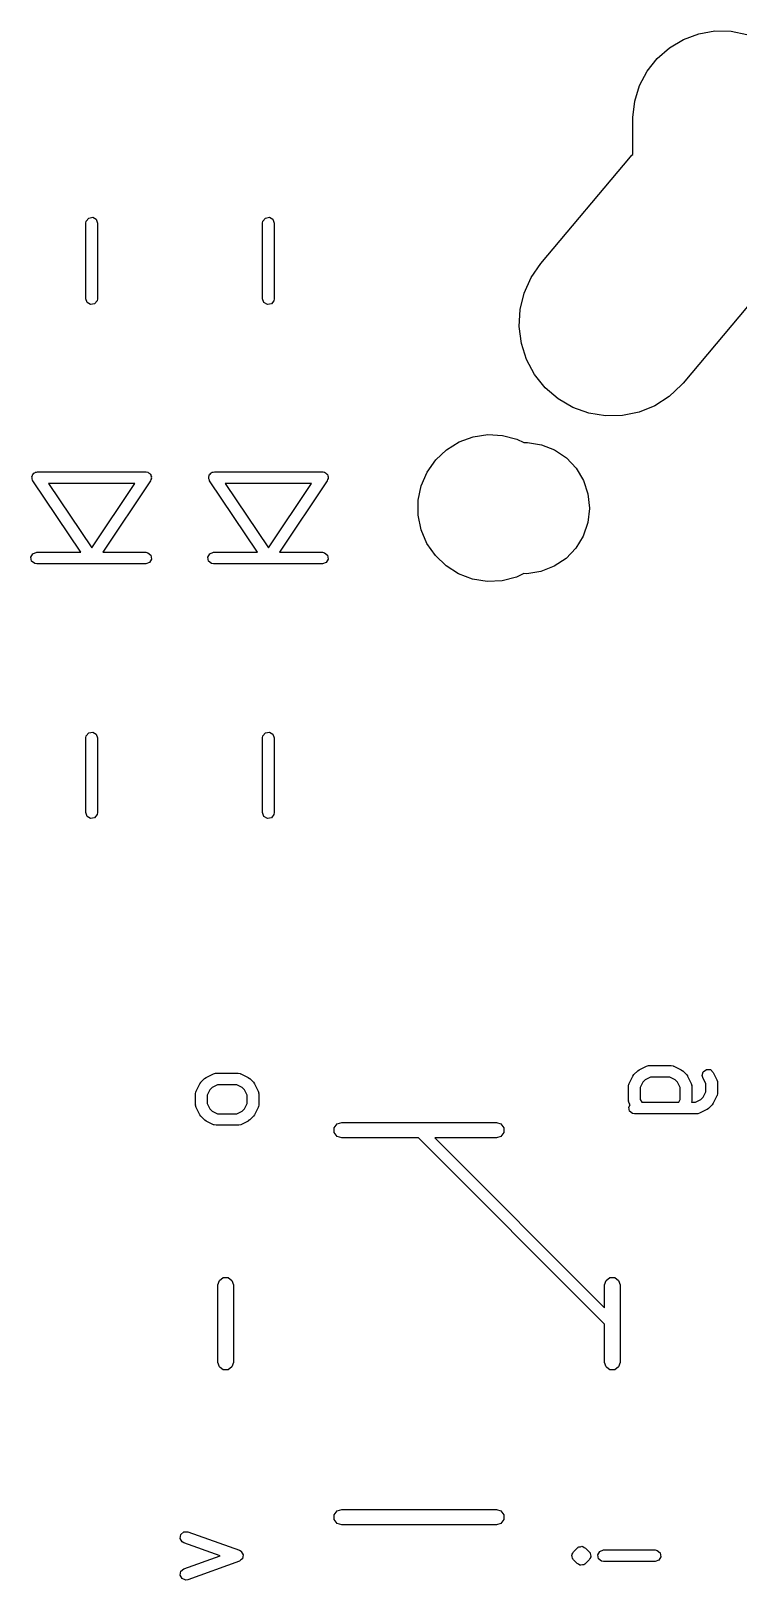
# Model space of a CAD drawing. Extents: x 0 to 132, y -20 to 105.
# Drawn here: x 35.39 to 44.54, y -0.09 to 19.93 of the extents above; entities that cross this region are included whole.
import ezdxf

# ---------------------------------------------------------------- set-up
doc = ezdxf.new("R2010")
doc.units = 0
doc.layers.add('BLACK', color=7, linetype='CONTINUOUS')

msp = doc.modelspace()

# ---------------------------------------------------------------- linework, layer by layer
at = {"layer": 'BLACK', "linetype": 'CONTINUOUS'}
for p, q in [((43.65, 19.7114), (43.8309, 19.819)), ((43.8309, 19.819), (44.0284, 19.8918)), ((44.0284, 19.8918), (44.2358, 19.9275)), ((44.2358, 19.9275), (44.4462, 19.9247)), ((44.4462, 19.9247), (44.6526, 19.8836)), ((43.4918, 19.5726), (43.65, 19.7114)), ((43.3615, 19.4073), (43.4918, 19.5726)), ((43.2011, 19.0201), (43.2635, 19.2211)), ((43.2635, 19.2211), (43.3615, 19.4073)), ((43.1764, 18.8111), (43.2011, 19.0201)), ((43.176, 18.781), (43.1764, 18.8111)), ((43.176, 18.333), (43.176, 18.781)), ((41.9882, 16.9206), (43.1452, 18.2995)), ((43.1452, 18.2995), (43.1657, 18.3233)), ((43.1657, 18.3233), (43.176, 18.333)), ((36.103, 17.4455), (36.1075, 17.4712)), ((36.103, 16.4676), (36.103, 17.4455)), ((36.1075, 17.4712), (36.1405, 17.5105)), ((36.1405, 17.5105), (36.191, 17.5194)), ((36.191, 17.5194), (36.2355, 17.4937)), ((36.2355, 17.4937), (36.253, 17.4455)), ((36.253, 17.4455), (36.253, 16.4676)), ((38.389, 17.4455), (38.3935, 17.4712)), ((38.389, 16.4676), (38.389, 17.4455)), ((38.3935, 17.4712), (38.4265, 17.5105)), ((38.4265, 17.5105), (38.477, 17.5194)), ((38.477, 17.5194), (38.5215, 17.4937)), ((38.5215, 17.4937), (38.539, 17.4455)), ((38.539, 17.4455), (38.539, 16.4676)), ((41.863, 16.7402), (41.9882, 16.9206)), ((41.7728, 16.54), (41.863, 16.7402)), ((44.9837, 16.7568), (43.8267, 15.3779)), ((36.1205, 16.4194), (36.103, 16.4676)), ((36.165, 16.3937), (36.1205, 16.4194)), ((36.2485, 16.4419), (36.2155, 16.4026)), ((36.253, 16.4676), (36.2485, 16.4419)), ((38.4065, 16.4194), (38.389, 16.4676)), ((38.451, 16.3937), (38.4065, 16.4194)), ((38.5345, 16.4419), (38.5015, 16.4026)), ((38.539, 16.4676), (38.5345, 16.4419)), ((41.7206, 16.3267), (41.7728, 16.54)), ((36.2155, 16.4026), (36.165, 16.3937)), ((38.5015, 16.4026), (38.451, 16.3937)), ((41.7082, 16.1074), (41.7206, 16.3267)), ((41.7359, 15.8896), (41.7082, 16.1074)), ((41.8028, 15.6804), (41.7359, 15.8896)), ((41.9068, 15.487), (41.8028, 15.6804)), ((42.0442, 15.3157), (41.9068, 15.487)), ((42.2106, 15.1724), (42.0442, 15.3157)), ((43.8062, 15.3541), (43.6462, 15.2037)), ((43.8267, 15.3779), (43.8062, 15.3541)), ((42.4003, 15.0617), (42.2106, 15.1724)), ((42.607, 14.9875), (42.4003, 15.0617)), ((43.4615, 15.0849), (43.2583, 15.0017)), ((43.6462, 15.2037), (43.4615, 15.0849)), ((42.8237, 14.9522), (42.607, 14.9875)), ((43.0433, 14.957), (42.8237, 14.9522)), ((43.2583, 15.0017), (43.0433, 14.957)), ((40.7664, 14.5152), (40.9295, 14.6164)), ((40.9295, 14.6164), (41.1097, 14.6827)), ((41.1097, 14.6827), (41.2996, 14.7114)), ((41.2996, 14.7114), (41.4913, 14.7013)), ((41.4913, 14.7013), (41.6771, 14.6529)), ((41.6771, 14.6529), (41.7669, 14.6087)), ((40.6269, 14.3832), (40.7664, 14.5152)), ((41.7669, 14.6087), (41.8134, 14.6112)), ((41.8134, 14.6112), (41.9946, 14.5812)), ((41.9946, 14.5812), (42.1651, 14.513)), ((42.1651, 14.513), (42.3169, 14.4098)), ((35.4235, 14.2001), (35.4313, 14.2137)), ((35.4313, 14.2137), (35.4414, 14.2173)), ((35.4414, 14.2173), (35.4492, 14.2248)), ((35.4492, 14.2248), (35.4648, 14.2258)), ((35.4648, 14.2258), (35.4795, 14.2312)), ((35.4795, 14.2312), (36.8765, 14.2312)), ((36.8765, 14.2312), (36.8798, 14.2306)), ((36.8798, 14.2306), (36.8813, 14.231)), ((36.8813, 14.231), (36.884, 14.2299)), ((36.884, 14.2299), (36.9022, 14.2267)), ((36.9022, 14.2267), (36.9141, 14.2167)), ((36.9141, 14.2167), (36.9283, 14.2104)), ((37.7095, 14.2001), (37.7173, 14.2137)), ((37.7173, 14.2137), (37.7274, 14.2173)), ((37.7274, 14.2173), (37.7352, 14.2248)), ((37.7352, 14.2248), (37.7508, 14.2258)), ((37.7508, 14.2258), (37.7655, 14.2312)), ((37.7655, 14.2312), (39.1625, 14.2312)), ((39.1625, 14.2312), (39.1658, 14.2306)), ((39.1658, 14.2306), (39.1673, 14.231)), ((39.1673, 14.231), (39.17, 14.2299)), ((39.17, 14.2299), (39.1882, 14.2267)), ((39.1882, 14.2267), (39.2001, 14.2167)), ((39.2001, 14.2167), (39.2143, 14.2104)), ((40.4405, 14.0498), (40.5167, 14.226)), ((40.5167, 14.226), (40.6269, 14.3832)), ((42.3169, 14.4098), (42.443, 14.2764)), ((42.443, 14.2764), (42.5376, 14.119)), ((35.4056, 14.1692), (35.411, 14.1785)), ((35.4084, 14.1538), (35.4056, 14.1692)), ((35.4067, 14.1382), (35.4084, 14.1538)), ((35.414, 14.1216), (35.4067, 14.1382)), ((35.411, 14.1785), (35.4122, 14.1893)), ((35.4122, 14.1893), (35.4235, 14.2001)), ((35.4145, 14.1187), (35.414, 14.1216)), ((35.4158, 14.1177), (35.4145, 14.1187)), ((35.4172, 14.1144), (35.4158, 14.1177)), ((36.0374, 13.1898), (35.4172, 14.1144)), ((35.6201, 14.0812), (36.1799, 13.2466)), ((36.7364, 14.0812), (35.6201, 14.0812)), ((36.1799, 13.2466), (36.7364, 14.0812)), ((36.9389, 14.1146), (36.3224, 13.1898)), ((36.9283, 14.2104), (36.9331, 14.2007)), ((36.9331, 14.2007), (36.9415, 14.1937)), ((36.9426, 14.1297), (36.9389, 14.1146)), ((36.9415, 14.1937), (36.9442, 14.1784)), ((36.9504, 14.1432), (36.9426, 14.1297)), ((36.9442, 14.1784), (36.951, 14.1644)), ((36.951, 14.1644), (36.9485, 14.1539)), ((36.9485, 14.1539), (36.9504, 14.1432)), ((37.6916, 14.1692), (37.697, 14.1785)), ((37.6944, 14.1538), (37.6916, 14.1692)), ((37.6927, 14.1382), (37.6944, 14.1538)), ((37.7, 14.1216), (37.6927, 14.1382)), ((37.697, 14.1785), (37.6982, 14.1893)), ((37.6982, 14.1893), (37.7095, 14.2001)), ((37.7005, 14.1187), (37.7, 14.1216)), ((37.7018, 14.1177), (37.7005, 14.1187)), ((37.7032, 14.1144), (37.7018, 14.1177)), ((38.3234, 13.1898), (37.7032, 14.1144)), ((37.9061, 14.0812), (38.4659, 13.2466)), ((39.0224, 14.0812), (37.9061, 14.0812)), ((38.4659, 13.2466), (39.0224, 14.0812)), ((39.2249, 14.1146), (38.6084, 13.1898)), ((39.2143, 14.2104), (39.2191, 14.2007)), ((39.2191, 14.2007), (39.2275, 14.1937)), ((39.2286, 14.1297), (39.2249, 14.1146)), ((39.2275, 14.1937), (39.2302, 14.1784)), ((39.2364, 14.1432), (39.2286, 14.1297)), ((39.2302, 14.1784), (39.237, 14.1644)), ((39.237, 14.1644), (39.2345, 14.1539)), ((39.2345, 14.1539), (39.2364, 14.1432)), ((40.4012, 13.8618), (40.4405, 14.0498)), ((42.5376, 14.119), (42.5962, 13.945)), ((40.4005, 13.6698), (40.4012, 13.8618)), ((42.5962, 13.945), (42.616, 13.7625)), ((40.4385, 13.4816), (40.4005, 13.6698)), ((42.616, 13.7566), (42.5949, 13.5742)), ((42.616, 13.7625), (42.616, 13.7566)), ((40.5135, 13.3048), (40.4385, 13.4816)), ((42.5949, 13.5742), (42.5351, 13.4006)), ((40.6225, 13.1468), (40.5135, 13.3048)), ((42.4394, 13.2439), (42.3124, 13.1114)), ((42.5351, 13.4006), (42.4394, 13.2439)), ((35.3929, 13.1278), (35.4186, 13.1723)), ((35.4018, 13.0773), (35.3929, 13.1278)), ((35.4411, 13.0443), (35.4018, 13.0773)), ((35.4186, 13.1723), (35.4668, 13.1898)), ((35.4668, 13.0398), (35.4411, 13.0443)), ((35.4668, 13.1898), (36.0374, 13.1898)), ((36.8765, 13.0398), (35.4668, 13.0398)), ((36.3224, 13.1898), (36.8765, 13.1898)), ((36.8765, 13.1898), (36.9022, 13.1853)), ((36.9247, 13.0573), (36.8765, 13.0398)), ((36.9022, 13.1853), (36.9415, 13.1523)), ((36.9504, 13.1018), (36.9247, 13.0573)), ((36.9415, 13.1523), (36.9504, 13.1018)), ((37.6789, 13.1278), (37.7046, 13.1723)), ((37.6878, 13.0773), (37.6789, 13.1278)), ((37.7271, 13.0443), (37.6878, 13.0773)), ((37.7046, 13.1723), (37.7528, 13.1898)), ((37.7528, 13.0398), (37.7271, 13.0443)), ((37.7528, 13.1898), (38.3234, 13.1898)), ((39.1625, 13.0398), (37.7528, 13.0398)), ((38.6084, 13.1898), (39.1625, 13.1898)), ((39.1625, 13.1898), (39.1882, 13.1853)), ((39.2107, 13.0573), (39.1625, 13.0398)), ((39.1882, 13.1853), (39.2275, 13.1523)), ((39.2364, 13.1018), (39.2107, 13.0573)), ((39.2275, 13.1523), (39.2364, 13.1018)), ((40.7611, 13.0139), (40.6225, 13.1468)), ((40.9236, 12.9116), (40.7611, 13.0139)), ((42.3124, 13.1114), (42.1598, 13.0092)), ((41.1033, 12.844), (40.9236, 12.9116)), ((41.293, 12.814), (41.1033, 12.844)), ((41.4848, 12.8227), (41.293, 12.814)), ((41.6709, 12.8698), (41.4848, 12.8227)), ((41.7664, 12.916), (41.6709, 12.8698)), ((41.8075, 12.9135), (41.7664, 12.916)), ((41.9889, 12.9422), (41.8075, 12.9135)), ((42.1598, 13.0092), (41.9889, 12.9422)), ((36.103, 10.7907), (36.1075, 10.8164)), ((36.1075, 10.8164), (36.1405, 10.8557)), ((36.1405, 10.8557), (36.191, 10.8646)), ((36.191, 10.8646), (36.2355, 10.8389)), ((36.2355, 10.8389), (36.253, 10.7907)), ((38.389, 10.7907), (38.3935, 10.8164)), ((38.3935, 10.8164), (38.4265, 10.8557)), ((38.4265, 10.8557), (38.477, 10.8646)), ((38.477, 10.8646), (38.5215, 10.8389)), ((38.5215, 10.8389), (38.539, 10.7907)), ((36.103, 9.8255), (36.103, 10.7907)), ((36.253, 10.7907), (36.253, 9.8255)), ((38.389, 9.8255), (38.389, 10.7907)), ((38.539, 10.7907), (38.539, 9.8255)), ((36.1205, 9.77729), (36.103, 9.8255)), ((36.253, 9.8255), (36.2485, 9.79985)), ((38.4065, 9.77729), (38.389, 9.8255)), ((38.539, 9.8255), (38.5345, 9.79985)), ((36.165, 9.75164), (36.1205, 9.77729)), ((36.2155, 9.76055), (36.165, 9.75164)), ((36.2485, 9.79985), (36.2155, 9.76055)), ((38.451, 9.75164), (38.4065, 9.77729)), ((38.5015, 9.76055), (38.451, 9.75164)), ((38.5345, 9.79985), (38.5015, 9.76055)), ((37.6587, 6.40287), (37.754, 6.45049)), ((37.754, 6.45049), (37.7789, 6.45791)), ((37.7789, 6.45791), (37.7833, 6.45687)), ((37.7833, 6.45687), (37.7875, 6.4584)), ((37.7875, 6.4584), (38.0732, 6.4584)), ((38.0732, 6.4584), (38.0989, 6.45388)), ((38.0989, 6.45388), (38.1023, 6.451)), ((38.1023, 6.451), (38.1068, 6.45049)), ((38.1068, 6.45049), (38.202, 6.40287)), ((43.13, 6.32647), (43.1776, 6.42171)), ((43.1776, 6.42171), (43.1909, 6.43971)), ((43.1909, 6.43971), (43.1916, 6.4412)), ((43.1916, 6.4412), (43.2393, 6.48882)), ((43.2393, 6.48882), (43.2576, 6.50168)), ((43.2576, 6.50168), (43.2587, 6.50287)), ((43.2587, 6.50287), (43.354, 6.55049)), ((43.4052, 6.40841), (43.3367, 6.37415)), ((43.354, 6.55049), (43.3789, 6.55791)), ((43.3789, 6.55791), (43.3833, 6.55687)), ((43.3833, 6.55687), (43.3875, 6.5584)), ((43.3875, 6.5584), (43.6732, 6.5584)), ((43.6555, 6.40841), (43.4052, 6.40841)), ((43.724, 6.37415), (43.6555, 6.40841)), ((43.6732, 6.5584), (43.6989, 6.55388)), ((43.6989, 6.55388), (43.7023, 6.551)), ((43.7023, 6.551), (43.7068, 6.55049)), ((43.7068, 6.55049), (43.802, 6.50287)), ((43.802, 6.50287), (43.82, 6.48951)), ((43.82, 6.48951), (43.8215, 6.48882)), ((43.8215, 6.48882), (43.8691, 6.4412)), ((43.8691, 6.4412), (43.882, 6.42283)), ((43.882, 6.42283), (43.8832, 6.42171)), ((43.8832, 6.42171), (43.9308, 6.32647)), ((44.0749, 6.42721), (44.0868, 6.47711)), ((44.0823, 6.40224), (44.0749, 6.42721)), ((44.0868, 6.47711), (44.128, 6.50767)), ((44.128, 6.50767), (44.1793, 6.5046)), ((44.1793, 6.5046), (44.2165, 6.46933)), ((44.2165, 6.46933), (44.2641, 6.37409)), ((37.522, 6.19293), (37.5266, 6.21858)), ((37.5266, 6.21858), (37.5295, 6.22201)), ((37.5295, 6.22201), (37.53, 6.22647)), ((37.53, 6.22647), (37.5776, 6.32171)), ((37.5776, 6.32171), (37.5909, 6.33971)), ((37.5909, 6.33971), (37.5916, 6.3412)), ((37.5916, 6.3412), (37.6393, 6.38882)), ((37.6393, 6.38882), (37.6576, 6.40168)), ((37.6576, 6.40168), (37.6587, 6.40287)), ((37.7063, 6.24374), (37.672, 6.17522)), ((37.7367, 6.27415), (37.7063, 6.24374)), ((37.8052, 6.3084), (37.7367, 6.27415)), ((38.0555, 6.3084), (37.8052, 6.3084)), ((38.124, 6.27415), (38.0555, 6.3084)), ((38.1545, 6.24374), (38.124, 6.27415)), ((38.1887, 6.17522), (38.1545, 6.24374)), ((38.202, 6.40287), (38.22, 6.38951)), ((38.22, 6.38951), (38.2215, 6.38882)), ((38.2215, 6.38882), (38.2691, 6.3412)), ((38.2691, 6.3412), (38.282, 6.32283)), ((38.282, 6.32283), (38.2832, 6.32171)), ((38.2832, 6.32171), (38.3308, 6.22647)), ((38.3308, 6.22647), (38.3382, 6.2015)), ((43.122, 6.29293), (43.1266, 6.31858)), ((43.122, 6.10245), (43.122, 6.29293)), ((43.1266, 6.31858), (43.1295, 6.32201)), ((43.1295, 6.32201), (43.13, 6.32647)), ((43.3063, 6.34374), (43.272, 6.27522)), ((43.272, 6.27522), (43.272, 6.12016)), ((43.3367, 6.37415), (43.3063, 6.34374)), ((43.7545, 6.34374), (43.724, 6.37415)), ((43.7887, 6.27522), (43.7545, 6.34374)), ((43.7887, 6.12016), (43.7887, 6.27522)), ((43.9308, 6.32647), (43.9382, 6.3015)), ((43.9382, 6.3015), (43.9372, 6.29714)), ((43.9372, 6.29714), (43.9387, 6.29293)), ((43.9387, 6.29293), (43.9387, 6.10245)), ((44.122, 6.32284), (44.0823, 6.40224)), ((44.0878, 6.14688), (44.122, 6.2154)), ((44.122, 6.2154), (44.122, 6.32284)), ((44.2641, 6.37409), (44.2716, 6.34912)), ((44.2716, 6.34912), (44.2705, 6.34476)), ((44.2705, 6.34476), (44.272, 6.34055)), ((44.272, 6.34055), (44.272, 6.19769)), ((37.522, 6.05007), (37.522, 6.19293)), ((37.5236, 6.04586), (37.522, 6.05007)), ((37.5225, 6.0415), (37.5236, 6.04586)), ((37.53, 6.01653), (37.5225, 6.0415)), ((37.5776, 5.92129), (37.53, 6.01653)), ((37.672, 6.17522), (37.672, 6.06778)), ((37.672, 6.06778), (37.7063, 5.99926)), ((38.1545, 5.99926), (38.1887, 6.06778)), ((38.1887, 6.06778), (38.1887, 6.17522)), ((38.3308, 6.01653), (38.2832, 5.92129)), ((38.3313, 6.02098), (38.3308, 6.01653)), ((38.3342, 6.02442), (38.3313, 6.02098)), ((38.3387, 6.05007), (38.3342, 6.02442)), ((38.3382, 6.2015), (38.3372, 6.19714)), ((38.3372, 6.19714), (38.3387, 6.19293)), ((38.3387, 6.19293), (38.3387, 6.05007)), ((43.1236, 6.09824), (43.122, 6.10245)), ((43.1225, 6.09388), (43.1236, 6.09824)), ((43.13, 6.06891), (43.1225, 6.09388)), ((43.1232, 6.02024), (43.1399, 6.04912)), ((43.1321, 5.96971), (43.1232, 6.02024)), ((43.1399, 6.04912), (43.13, 6.06891)), ((43.272, 6.12016), (43.291, 6.08221)), ((43.291, 6.08221), (43.7697, 6.08221)), ((43.7697, 6.08221), (43.7887, 6.12016)), ((43.9387, 6.10245), (43.9351, 6.08221)), ((43.9351, 6.08221), (43.9889, 6.08221)), ((43.9889, 6.08221), (44.0574, 6.11647)), ((44.0574, 6.11647), (44.0878, 6.14688)), ((44.2025, 6.04942), (44.1548, 6.0018)), ((44.2032, 6.0509), (44.2025, 6.04942)), ((44.2165, 6.06891), (44.2032, 6.0509)), ((44.2641, 6.16415), (44.2165, 6.06891)), ((44.2646, 6.1686), (44.2641, 6.16415)), ((44.2675, 6.17204), (44.2646, 6.1686)), ((44.272, 6.19769), (44.2675, 6.17204)), ((37.5788, 5.92017), (37.5776, 5.92129)), ((37.5916, 5.9018), (37.5788, 5.92017)), ((37.6393, 5.85418), (37.5916, 5.9018)), ((37.6407, 5.85349), (37.6393, 5.85418)), ((37.6587, 5.84013), (37.6407, 5.85349)), ((37.754, 5.79251), (37.6587, 5.84013)), ((37.7063, 5.99926), (37.7367, 5.96885)), ((37.7367, 5.96885), (37.8052, 5.9346)), ((37.8052, 5.9346), (38.0555, 5.9346)), ((38.0555, 5.9346), (38.124, 5.96885)), ((38.202, 5.84013), (38.1068, 5.79251)), ((38.124, 5.96885), (38.1545, 5.99926)), ((38.2031, 5.84132), (38.202, 5.84013)), ((38.2215, 5.85418), (38.2031, 5.84132)), ((38.2691, 5.9018), (38.2215, 5.85418)), ((38.2698, 5.90328), (38.2691, 5.9018)), ((38.2832, 5.92129), (38.2698, 5.90328)), ((39.3526, 5.8024), (39.4113, 5.8215)), ((39.4113, 5.8215), (41.4113, 5.8215)), ((41.4113, 5.8215), (41.4701, 5.8024)), ((43.1714, 5.93674), (43.1321, 5.96971)), ((43.197, 5.93221), (43.1714, 5.93674)), ((44.0066, 5.93221), (43.197, 5.93221)), ((44.0108, 5.93375), (44.0066, 5.93221)), ((44.0151, 5.93271), (44.0108, 5.93375)), ((44.0401, 5.94013), (44.0151, 5.93271)), ((44.1353, 5.98775), (44.0401, 5.94013)), ((44.1365, 5.98894), (44.1353, 5.98775)), ((44.1548, 6.0018), (44.1365, 5.98894)), ((37.7584, 5.792), (37.754, 5.79251)), ((37.7619, 5.78912), (37.7584, 5.792)), ((37.7875, 5.7846), (37.7619, 5.78912)), ((38.0732, 5.7846), (37.7875, 5.7846)), ((38.0775, 5.78613), (38.0732, 5.7846)), ((38.0818, 5.78509), (38.0775, 5.78613)), ((38.1068, 5.79251), (38.0818, 5.78509)), ((39.3162, 5.7524), (39.3526, 5.8024)), ((39.3162, 5.6906), (39.3162, 5.7524)), ((39.3526, 5.6406), (39.3162, 5.6906)), ((39.4113, 5.6215), (39.3526, 5.6406)), ((40.4053, 5.6215), (39.4113, 5.6215)), ((42.8113, 3.21543), (40.4053, 5.6215)), ((41.4113, 5.6215), (40.6174, 5.6215)), ((40.6174, 5.6215), (42.8113, 3.42757)), ((41.4701, 5.6406), (41.4113, 5.6215)), ((41.4701, 5.8024), (41.5064, 5.7524)), ((41.5064, 5.6906), (41.4701, 5.6406)), ((41.5064, 5.7524), (41.5064, 5.6906)), ((37.8304, 3.78028), (37.8804, 3.81661)), ((37.8804, 3.81661), (37.9422, 3.81661)), ((37.9422, 3.81661), (37.9922, 3.78028)), ((42.8304, 3.78028), (42.8804, 3.81661)), ((42.8804, 3.81661), (42.9422, 3.81661)), ((42.9422, 3.81661), (42.9922, 3.78028)), ((37.8113, 3.7215), (37.8304, 3.78028)), ((37.8113, 3.2215), (37.8113, 3.7215)), ((37.9922, 3.78028), (38.0113, 3.7215)), ((38.0113, 3.7215), (38.0113, 2.7215)), ((42.8113, 3.7215), (42.8304, 3.78028)), ((42.8113, 3.42757), (42.8113, 3.7215)), ((42.9922, 3.78028), (43.0113, 3.7215)), ((43.0113, 3.7215), (43.0113, 2.7215)), ((37.8113, 2.7215), (37.8113, 3.2215)), ((42.8113, 2.7215), (42.8113, 3.21543)), ((37.8304, 2.66272), (37.8113, 2.7215)), ((37.8414, 2.65474), (37.8304, 2.66272)), ((37.8304, 2.66272), (37.8304, 2.66272)), ((37.8804, 2.62639), (37.8414, 2.65474)), ((37.9422, 2.62639), (37.8804, 2.62639)), ((37.9922, 2.66272), (37.9422, 2.62639)), ((38.0113, 2.7215), (37.9922, 2.66272)), ((42.8304, 2.66272), (42.8113, 2.7215)), ((42.8414, 2.65474), (42.8304, 2.66272)), ((42.8304, 2.66272), (42.8304, 2.66272)), ((42.8804, 2.62639), (42.8414, 2.65474)), ((42.9422, 2.62639), (42.8804, 2.62639)), ((42.9922, 2.66272), (42.9422, 2.62639)), ((43.0113, 2.7215), (42.9922, 2.66272)), ((39.3162, 0.752402), (39.3526, 0.802402)), ((39.3526, 0.802402), (39.4113, 0.8215)), ((39.4113, 0.8215), (41.4113, 0.8215)), ((41.4113, 0.8215), (41.4701, 0.802402)), ((41.4701, 0.802402), (41.5064, 0.752402)), ((39.3162, 0.690598), (39.3162, 0.752402)), ((39.3526, 0.640598), (39.3162, 0.690598)), ((39.4113, 0.6215), (39.3526, 0.640598)), ((41.4113, 0.6215), (39.4113, 0.6215)), ((41.4701, 0.640598), (41.4113, 0.6215)), ((41.5064, 0.690598), (41.4701, 0.640598)), ((41.5064, 0.752402), (41.5064, 0.690598)), ((37.3233, 0.446127), (37.3319, 0.496703)), ((37.3492, 0.401853), (37.3233, 0.446127)), ((37.3319, 0.496703), (37.371, 0.529916)), ((37.3718, 0.388966), (37.3492, 0.401853)), ((37.371, 0.529916), (37.4223, 0.530226)), ((37.4223, 0.530226), (38.0889, 0.292131)), ((37.8407, 0.2215), (37.3718, 0.388966)), ((37.3718, 0.054035), (37.8407, 0.2215)), ((38.0889, 0.292131), (38.1116, 0.279244)), ((38.1116, 0.279244), (38.1118, 0.278827)), ((38.1118, 0.278827), (38.1123, 0.27866)), ((38.1123, 0.27866), (38.1247, 0.25678)), ((38.1247, 0.25678), (38.1375, 0.23497)), ((38.1331, 0.209258), (38.1289, 0.184393)), ((38.1377, 0.234076), (38.1331, 0.209258)), ((38.1375, 0.23497), (38.1374, 0.234495)), ((38.1374, 0.234495), (38.1377, 0.234076)), ((42.389, 0.228036), (42.3904, 0.231144)), ((42.394, 0.209216), (42.389, 0.228036)), ((42.3899, 0.234524), (42.3916, 0.237496)), ((42.3904, 0.231144), (42.3899, 0.234524)), ((42.3913, 0.24091), (42.4024, 0.25687)), ((42.3916, 0.237496), (42.3913, 0.24091)), ((42.3957, 0.189804), (42.394, 0.209216)), ((42.4024, 0.25687), (42.4107, 0.274533)), ((42.4107, 0.274533), (42.4583, 0.322153)), ((42.4583, 0.322153), (42.4664, 0.327827)), ((42.4664, 0.327827), (42.4683, 0.330557)), ((42.4683, 0.330557), (42.4715, 0.331419)), ((42.4715, 0.331419), (42.4796, 0.337093)), ((42.4796, 0.337093), (42.499, 0.338791)), ((42.499, 0.338791), (42.5179, 0.343834)), ((42.5179, 0.343834), (42.524, 0.340974)), ((42.524, 0.340974), (42.5307, 0.341564)), ((42.5307, 0.341564), (42.5467, 0.330386)), ((42.5467, 0.330386), (42.5644, 0.322152)), ((42.5644, 0.322152), (42.612, 0.274532)), ((42.612, 0.274532), (42.6177, 0.266427)), ((42.6177, 0.266427), (42.6204, 0.264517)), ((42.6314, 0.202088), (42.6202, 0.186125)), ((42.6204, 0.264517), (42.6212, 0.261301)), ((42.6212, 0.261301), (42.6214, 0.261122)), ((42.6214, 0.261122), (42.6239, 0.259)), ((42.6239, 0.259), (42.6243, 0.257009)), ((42.6243, 0.257009), (42.6269, 0.253196)), ((42.6269, 0.253196), (42.6286, 0.233782)), ((42.6286, 0.233782), (42.6337, 0.214963)), ((42.6328, 0.208476), (42.6311, 0.205504)), ((42.6311, 0.205504), (42.6314, 0.202088)), ((42.6337, 0.214963), (42.6322, 0.211856)), ((42.6322, 0.211856), (42.6328, 0.208476)), ((42.7232, 0.234524), (42.7488, 0.278953)), ((42.7321, 0.184), (42.7232, 0.234524)), ((42.7488, 0.278953), (42.797, 0.2965)), ((42.797, 0.2965), (43.4637, 0.2965)), ((43.4637, 0.2965), (43.4894, 0.291977)), ((43.4894, 0.291977), (43.5287, 0.259)), ((43.5376, 0.208476), (43.5119, 0.164047)), ((43.5287, 0.259), (43.5376, 0.208476)), ((37.3231, -0.029171), (37.3323, 0.021296)), ((37.3323, 0.021296), (37.3718, 0.054035)), ((38.0889, 0.150869), (37.4223, -0.087225)), ((38.0893, 0.151177), (38.0889, 0.150869)), ((38.0898, 0.15118), (38.0893, 0.151177)), ((38.109, 0.167525), (38.0898, 0.15118)), ((38.1284, 0.183608), (38.109, 0.167525)), ((38.1285, 0.184081), (38.1284, 0.183608)), ((38.1289, 0.184393), (38.1285, 0.184081)), ((42.3984, 0.185991), (42.3957, 0.189804)), ((42.3988, 0.184), (42.3984, 0.185991)), ((42.4013, 0.181878), (42.3988, 0.184)), ((42.4014, 0.1817), (42.4013, 0.181878)), ((42.4023, 0.178482), (42.4014, 0.1817)), ((42.405, 0.176571), (42.4023, 0.178482)), ((42.4107, 0.168467), (42.405, 0.176571)), ((42.4583, 0.120848), (42.4107, 0.168467)), ((42.476, 0.112614), (42.4583, 0.120848)), ((42.4919, 0.101437), (42.476, 0.112614)), ((42.4987, 0.102027), (42.4919, 0.101437)), ((42.5048, 0.099167), (42.4987, 0.102027)), ((42.5236, 0.10421), (42.5048, 0.099167)), ((42.543, 0.105908), (42.5236, 0.10421)), ((42.5511, 0.111583), (42.543, 0.105908)), ((42.5544, 0.112445), (42.5511, 0.111583)), ((42.5563, 0.115173), (42.5544, 0.112445)), ((42.5644, 0.120848), (42.5563, 0.115173)), ((42.612, 0.168467), (42.5644, 0.120848)), ((42.6202, 0.186125), (42.612, 0.168467)), ((42.7714, 0.151023), (42.7321, 0.184)), ((42.797, 0.1465), (42.7714, 0.151023)), ((43.4637, 0.1465), (42.797, 0.1465)), ((43.5119, 0.164047), (43.4637, 0.1465)), ((37.3485, -0.073756), (37.3231, -0.029171)), ((37.3966, -0.091593), (37.3485, -0.073756)), ((37.4223, -0.087225), (37.3966, -0.091593))]:
    msp.add_line(p, q, dxfattribs=at)

doc.saveas('drawing.dxf')
